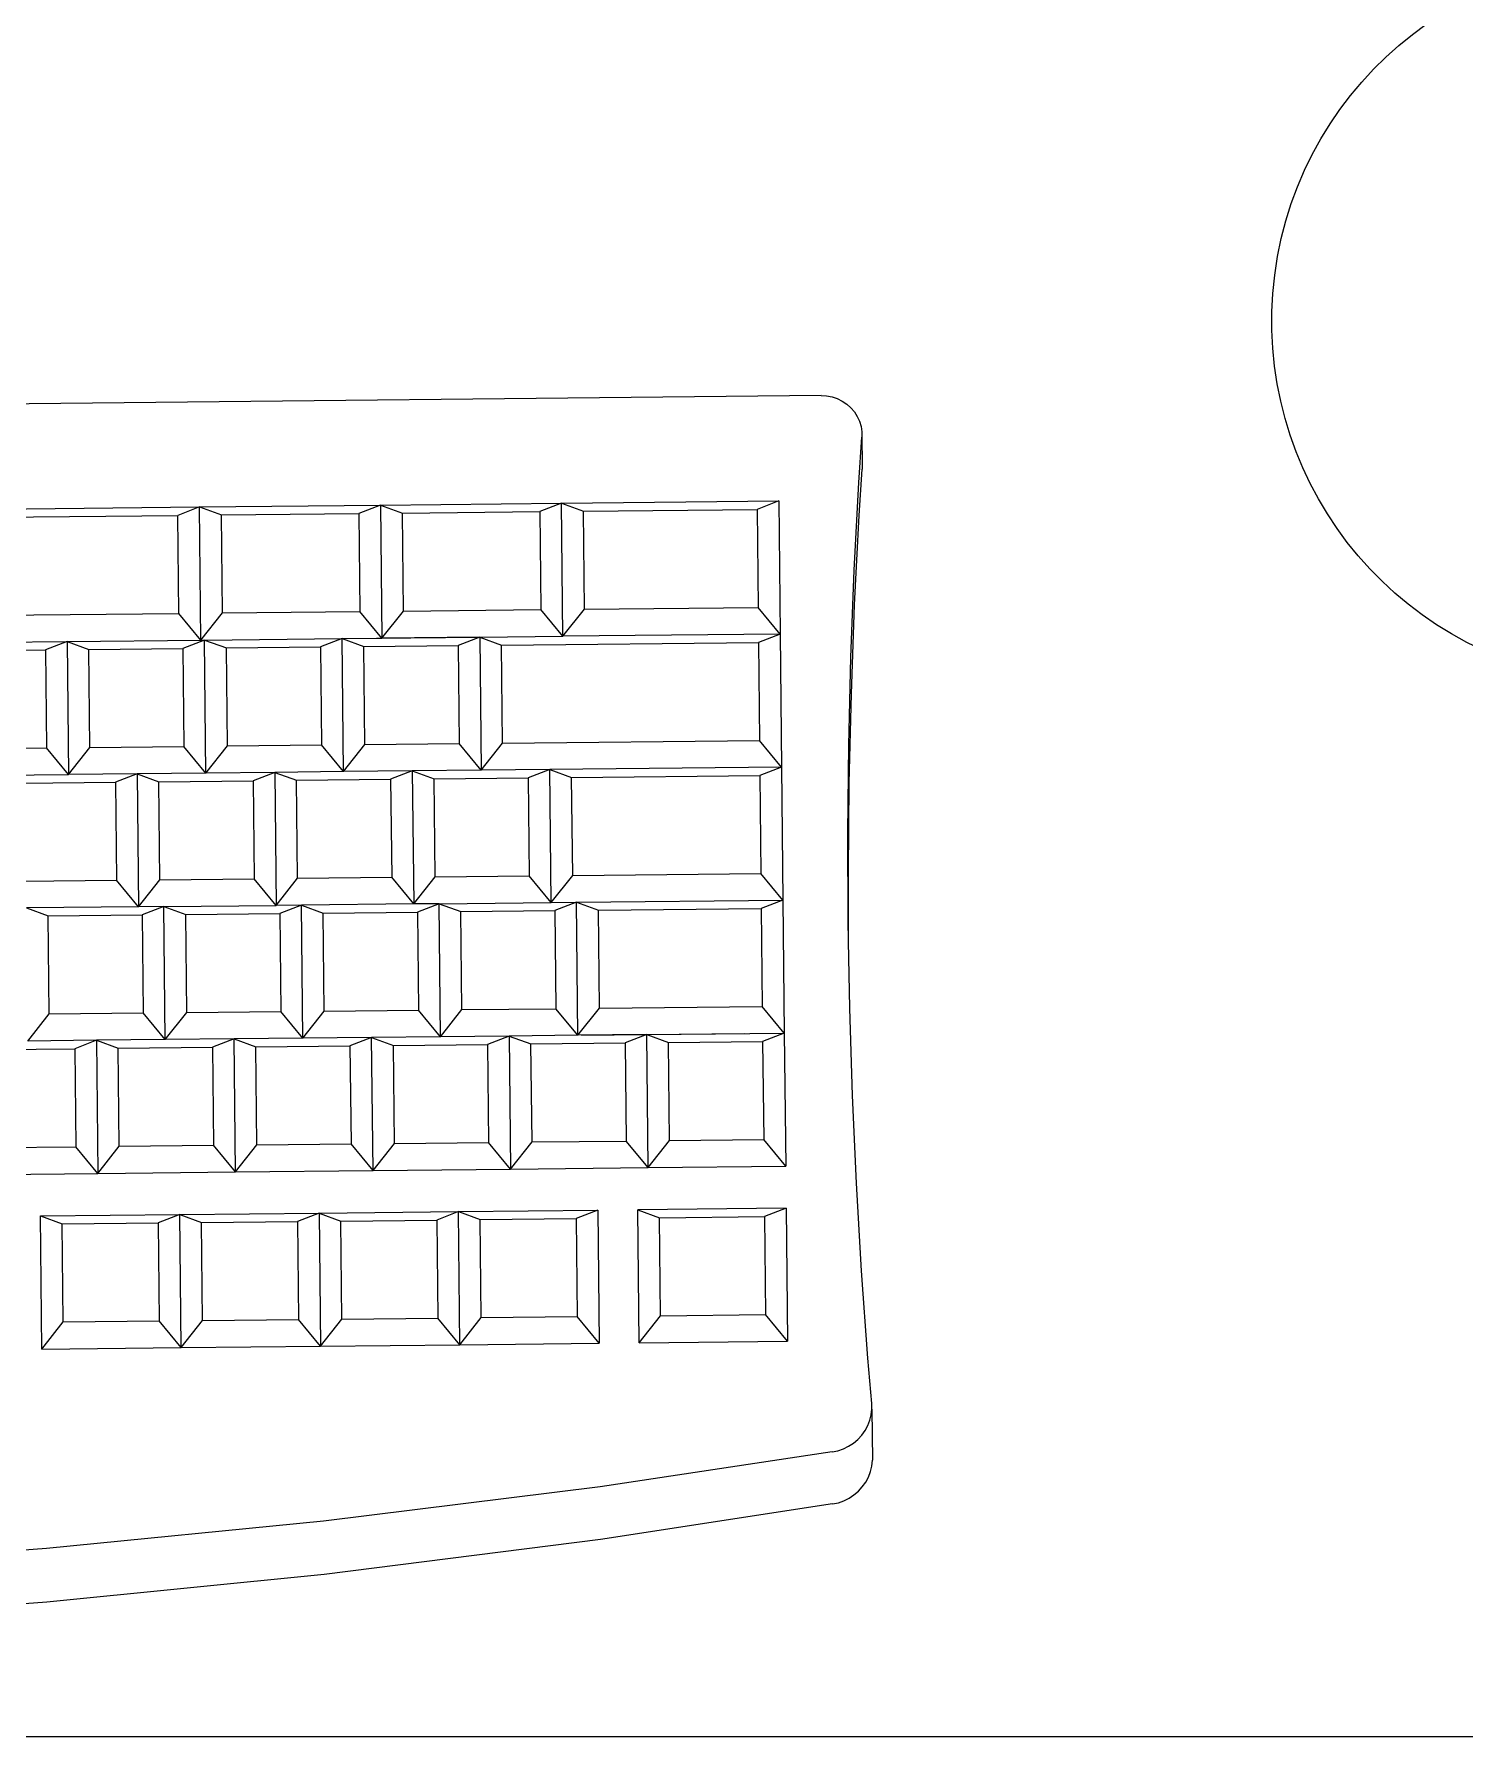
# Model space of a CAD drawing. Header units: metres. Extents: x -17 to 101, y 0 to 79.
# Drawn here: x 8.3209 to 8.5185, y 23.6129 to 23.8481 of the extents above; entities that cross this region are included whole.
import ezdxf

# ---------------------------------------------------------------- set-up
doc = ezdxf.new("R2010")
doc.units = ezdxf.units.M
doc.layers.add('Cotas varias El', color=253, linetype='Continuous', lineweight=13)

msp = doc.modelspace()

# ---------------------------------------------------------------- linework, layer by layer
at = {"layer": 'Cotas varias El'}
for p, q in [((8.429587092774085, 23.79814638579373, 0.04243202872964336), (7.981611295274973, 23.79348968575695, 0.04243202872964336)), ((8.429587092774085, 23.79814638579373, 0.04243202872964336), (8.430350424626425, 23.79810360198243, 0.04243202872964336)), ((8.430350424626425, 23.79810360198243, 0.04243202872964336), (8.431100454334768, 23.7979601965304, 0.04243202872964336)), ((8.431100454334768, 23.7979601965304, 0.04243202872964336), (8.431823075612641, 23.79771886655485, 0.04243202872964336)), ((8.431823075612641, 23.79771886655485, 0.04243202872964336), (8.432504697661074, 23.79738415090273, 0.04243202872964336)), ((8.432504697661074, 23.79738415090273, 0.04243202872964336), (8.433132500779806, 23.79696234478465, 0.04243202872964336)), ((8.433132500779806, 23.79696234478465, 0.04243202872964336), (8.4336946774757, 23.79646138137682, 0.04243202872964336)), ((8.4336946774757, 23.79646138137682, 0.04243202872964336), (8.434180654533606, 23.79589068261711, 0.04243202872964336)), ((8.434180654533606, 23.79589068261711, 0.04243202872964336), (8.43458129187374, 23.79526098200117, 0.04243202872964336)), ((8.43458129187374, 23.79526098200117, 0.04243202872964336), (8.43488905445301, 23.79458412270932, 0.04243202872964336)), ((8.43488905445301, 23.79458412270932, 0.04243202872964336), (8.435098153985649, 23.79387283486548, 0.04243202872964336)), ((8.435098153985649, 23.79387283486548, 0.04243202872964336), (8.435204657803382, 23.79314049611375, 0.04243202872964336)), ((8.434795963313348, 23.78612872576409, 0.04243202872964336), (8.43520656282098, 23.79240088001538, 0.04243202872964336)), ((8.435204657803382, 23.79314049611375, 0.04243202872964336), (8.43520656282098, 23.79240088001538, 0.04243202872964336)), ((8.43520656282098, 23.79240088001538, 0.04243202872964336), (8.435250533061748, 23.78872728389283, 0.04243202872964336)), ((8.435250533061748, 23.78872728389283, 0.04243202872964336), (8.435252589229634, 23.78797312708011, 0.04243202872964336)), ((8.434843270614778, 23.78157775065992, 0.04243202872964336), (8.435252589229634, 23.78797312708011, 0.04243202872964336)), ((8.434171643624808, 23.7740396899429, 0.04243202872964336), (8.434795963313348, 23.78612872576409, 0.04243202872964336)), ((8.242248034974267, 23.78168919963068, 0.04243202872964336), (8.343742551595, 23.78274423323259, 0.04243202872964336)), ((8.343742551595, 23.78274423323259, 0.04243202872964336), (8.340754412560358, 23.78158761313043, 0.04243202872964336)), ((8.343742551595, 23.78274423323259, 0.04243202872964336), (8.368741201008646, 23.78300409372568, 0.04243202872964336)), ((8.343933581148207, 23.76436713877737, 0.04243202872964336), (8.343742551595, 23.78274423323259, 0.04243202872964336)), ((8.343742551595, 23.78274423323259, 0.04243202872964336), (8.346754088419488, 23.7816499796489, 0.04243202872964336)), ((8.346754088419488, 23.7816499796489, 0.04243202872964336), (8.365753061974004, 23.78184747362351, 0.04243202872964336)), ((8.368741201008646, 23.78300409372568, 0.04243202872964336), (8.365753061974004, 23.78184747362351, 0.04243202872964336)), ((8.365753061974004, 23.78184747362351, 0.04243202872964336), (8.365893820592277, 23.76830645665663, 0.04243202872964336)), ((8.368741201008646, 23.78300409372568, 0.04243202872964336), (8.393739850422747, 23.783263954219, 0.04243202872964336)), ((8.368741201008646, 23.78300409372568, 0.04243202872964336), (8.368932230561853, 23.76462699927046, 0.04243202872964336)), ((8.368741201008646, 23.78300409372568, 0.04243202872964336), (8.371752737833589, 23.78190984014199, 0.04243202872964336)), ((8.371752737833589, 23.78190984014199, 0.04243202872964336), (8.390751711388106, 23.78210733411683, 0.04243202872964336)), ((8.371893496451861, 23.76836882317488, 0.04243202872964336), (8.371752737833589, 23.78190984014199, 0.04243202872964336)), ((8.393739850422747, 23.783263954219, 0.04243202872964336), (8.390751711388106, 23.78210733411683, 0.04243202872964336)), ((8.390751711388106, 23.78210733411683, 0.04243202872964336), (8.390892470006378, 23.76856631714972, 0.04243202872964336)), ((8.393739850422747, 23.783263954219, 0.04243202872964336), (8.42373822971976, 23.7835757868107, 0.04243202872964336)), ((8.393930879975954, 23.76488685976355, 0.04243202872964336), (8.393739850422747, 23.783263954219, 0.04243202872964336)), ((8.393739850422747, 23.783263954219, 0.04243202872964336), (8.39675138724769, 23.78216970063508, 0.04243202872964336)), ((8.39675138724769, 23.78216970063508, 0.04243202872964336), (8.420750090685118, 23.78241916670854, 0.04243202872964336)), ((8.396892145865507, 23.76862868366797, 0.04243202872964336), (8.39675138724769, 23.78216970063508, 0.04243202872964336)), ((8.42373822971976, 23.7835757868107, 0.04243202872964336), (8.420750090685118, 23.78241916670854, 0.04243202872964336)), ((8.420750090685118, 23.78241916670854, 0.04243202872964336), (8.420890849302936, 23.76887814974143, 0.04243202872964336)), ((8.42373822971976, 23.7835757868107, 0.04243202872964336), (8.423929259272967, 23.76519869235548, 0.04243202872964336)), ((8.245259571798755, 23.78059494604676, 0.04243202872964336), (8.340754412560358, 23.78158761313043, 0.04243202872964336)), ((8.340895171178175, 23.76804659616354, 0.04243202872964336), (8.340754412560358, 23.78158761313043, 0.04243202872964336)), ((8.34689484703776, 23.76810896268179, 0.04243202872964336), (8.346754088419488, 23.7816499796489, 0.04243202872964336)), ((8.434221420089756, 23.76925118060339, 0.04243202872964336), (8.434843270614778, 23.78157775065992, 0.04243202872964336)), ((8.433713920437725, 23.76194379168928, 0.04243202872964336), (8.434171643624808, 23.7740396899429, 0.04243202872964336)), ((8.245400330416572, 23.76705392907965, 0.04243202872964336), (8.340895171178175, 23.76804659616354, 0.04243202872964336)), ((8.343933581148207, 23.76436713877737, 0.04243202872964336), (8.340895171178175, 23.76804659616354, 0.04243202872964336)), ((8.343933581148207, 23.76436713877737, 0.04243202872964336), (8.34689484703776, 23.76810896268179, 0.04243202872964336)), ((8.34689484703776, 23.76810896268179, 0.04243202872964336), (8.365893820592277, 23.76830645665663, 0.04243202872964336)), ((8.368932230561853, 23.76462699927046, 0.04243202872964336), (8.365893820592277, 23.76830645665663, 0.04243202872964336)), ((8.368932230561853, 23.76462699927046, 0.04243202872964336), (8.371893496451861, 23.76836882317488, 0.04243202872964336)), ((8.371893496451861, 23.76836882317488, 0.04243202872964336), (8.390892470006378, 23.76856631714972, 0.04243202872964336)), ((8.393930879975954, 23.76488685976355, 0.04243202872964336), (8.390892470006378, 23.76856631714972, 0.04243202872964336)), ((8.393930879975954, 23.76488685976355, 0.04243202872964336), (8.396892145865507, 23.76862868366797, 0.04243202872964336)), ((8.396892145865507, 23.76862868366797, 0.04243202872964336), (8.420890849302936, 23.76887814974143, 0.04243202872964336)), ((8.423929259272967, 23.76519869235548, 0.04243202872964336), (8.420890849302936, 23.76887814974143, 0.04243202872964336)), ((8.433766167822881, 23.75691757915828, 0.04243202872964336), (8.434221420089756, 23.76925118060339, 0.04243202872964336)), ((8.306435607027282, 23.76397734803763, 0.04243202872964336), (8.325434580581799, 23.76417484201247, 0.04243202872964336)), ((8.30944714385177, 23.76288309445394, 0.04243202872964336), (8.322446441547157, 23.7630182219103, 0.04243202872964336)), ((8.325434580581799, 23.76417484201247, 0.04243202872964336), (8.322446441547157, 23.7630182219103, 0.04243202872964336)), ((8.322446441547157, 23.7630182219103, 0.04243202872964336), (8.322587200164975, 23.74947720494342, 0.04243202872964336)), ((8.325434580581799, 23.76417484201247, 0.04243202872964336), (8.343933581148207, 23.76436713877737, 0.04243202872964336)), ((8.325434580581799, 23.76417484201247, 0.04243202872964336), (8.325625610135006, 23.74579774755725, 0.04243202872964336)), ((8.325434580581799, 23.76417484201247, 0.04243202872964336), (8.328446117406287, 23.76308058842878, 0.04243202872964336)), ((8.328446117406287, 23.76308058842878, 0.04243202872964336), (8.341445415101674, 23.76321571588514, 0.04243202872964336)), ((8.32858687602456, 23.74953957146167, 0.04243202872964336), (8.328446117406287, 23.76308058842878, 0.04243202872964336)), ((8.344433554136316, 23.7643723359873, 0.04243202872964336), (8.341445415101674, 23.76321571588514, 0.04243202872964336)), ((8.341445415101674, 23.76321571588514, 0.04243202872964336), (8.341586173719492, 23.74967469891803, 0.04243202872964336)), ((8.343933581148207, 23.76436713877737, 0.04243202872964336), (8.344433554136316, 23.7643723359873, 0.04243202872964336)), ((8.344433554136316, 23.7643723359873, 0.04243202872964336), (8.363432527690833, 23.76456982996214, 0.04243202872964336)), ((8.344624583689523, 23.74599524153209, 0.04243202872964336), (8.344433554136316, 23.7643723359873, 0.04243202872964336)), ((8.344433554136316, 23.7643723359873, 0.04243202872964336), (8.347445090960804, 23.76327808240339, 0.04243202872964336)), ((8.347445090960804, 23.76327808240339, 0.04243202872964336), (8.360444388656191, 23.76341320985998, 0.04243202872964336)), ((8.347585849579076, 23.74973706543651, 0.04243202872964336), (8.347445090960804, 23.76327808240339, 0.04243202872964336)), ((8.363432527690833, 23.76456982996214, 0.04243202872964336), (8.360444388656191, 23.76341320985998, 0.04243202872964336)), ((8.360444388656191, 23.76341320985998, 0.04243202872964336), (8.360585147274463, 23.74987219289287, 0.04243202872964336)), ((8.363432527690833, 23.76456982996214, 0.04243202872964336), (8.38243150124535, 23.76476732393675, 0.04243202872964336)), ((8.363432527690833, 23.76456982996214, 0.04243202872964336), (8.368932230561853, 23.76462699927046, 0.04243202872964336)), ((8.36362355724404, 23.7461927355067, 0.04243202872964336), (8.363432527690833, 23.76456982996214, 0.04243202872964336)), ((8.363432527690833, 23.76456982996214, 0.04243202872964336), (8.36644406451532, 23.76347557637823, 0.04243202872964336)), ((8.36644406451532, 23.76347557637823, 0.04243202872964336), (8.379443362210708, 23.76361070383459, 0.04243202872964336)), ((8.366584823133593, 23.74993455941112, 0.04243202872964336), (8.36644406451532, 23.76347557637823, 0.04243202872964336)), ((8.38243150124535, 23.76476732393675, 0.04243202872964336), (8.368932230561853, 23.76462699927046, 0.04243202872964336)), ((8.38243150124535, 23.76476732393675, 0.04243202872964336), (8.379443362210708, 23.76361070383459, 0.04243202872964336)), ((8.379443362210708, 23.76361070383459, 0.04243202872964336), (8.37958412082898, 23.7500696868677, 0.04243202872964336)), ((8.38243150124535, 23.76476732393675, 0.04243202872964336), (8.393930879975954, 23.76488685976355, 0.04243202872964336)), ((8.38243150124535, 23.76476732393675, 0.04243202872964336), (8.382622530798557, 23.74639022948153, 0.04243202872964336)), ((8.38243150124535, 23.76476732393675, 0.04243202872964336), (8.385443038070292, 23.76367307035306, 0.04243202872964336)), ((8.385443038070292, 23.76367307035306, 0.04243202872964336), (8.420941120238325, 23.76404207225332, 0.04243202872964336)), ((8.385583796688564, 23.75013205338595, 0.04243202872964336), (8.385443038070292, 23.76367307035306, 0.04243202872964336)), ((8.423929259272967, 23.76519869235548, 0.04243202872964336), (8.393930879975954, 23.76488685976355, 0.04243202872964336)), ((8.423929259272967, 23.76519869235548, 0.04243202872964336), (8.420941120238325, 23.76404207225332, 0.04243202872964336)), ((8.420941120238325, 23.76404207225332, 0.04243202872964336), (8.421081878856143, 23.75050105528621, 0.04243202872964336)), ((8.423929259272967, 23.76519869235548, 0.04243202872964336), (8.424120288826174, 23.74682159790004, 0.04243202872964336)), ((8.43342287503728, 23.74984317906237, 0.04243202872964336), (8.433713920437725, 23.76194379168928, 0.04243202872964336)), ((8.433477594660047, 23.7445791365968, 0.04243202872964336), (8.433766167822881, 23.75691757915828, 0.04243202872964336)), ((8.309587902469588, 23.74934207748683, 0.04243202872964336), (8.322587200164975, 23.74947720494342, 0.04243202872964336)), ((8.325625610135006, 23.74579774755725, 0.04243202872964336), (8.322587200164975, 23.74947720494342, 0.04243202872964336)), ((8.325625610135006, 23.74579774755725, 0.04243202872964336), (8.32858687602456, 23.74953957146167, 0.04243202872964336)), ((8.32858687602456, 23.74953957146167, 0.04243202872964336), (8.341586173719492, 23.74967469891803, 0.04243202872964336)), ((8.344624583689523, 23.74599524153209, 0.04243202872964336), (8.341586173719492, 23.74967469891803, 0.04243202872964336)), ((8.344624583689523, 23.74599524153209, 0.04243202872964336), (8.347585849579076, 23.74973706543651, 0.04243202872964336)), ((8.347585849579076, 23.74973706543651, 0.04243202872964336), (8.360585147274463, 23.74987219289287, 0.04243202872964336)), ((8.36362355724404, 23.7461927355067, 0.04243202872964336), (8.360585147274463, 23.74987219289287, 0.04243202872964336)), ((8.36362355724404, 23.7461927355067, 0.04243202872964336), (8.366584823133593, 23.74993455941112, 0.04243202872964336)), ((8.366584823133593, 23.74993455941112, 0.04243202872964336), (8.37958412082898, 23.7500696868677, 0.04243202872964336)), ((8.382622530798557, 23.74639022948153, 0.04243202872964336), (8.37958412082898, 23.7500696868677, 0.04243202872964336)), ((8.382622530798557, 23.74639022948153, 0.04243202872964336), (8.385583796688564, 23.75013205338595, 0.04243202872964336)), ((8.385583796688564, 23.75013205338595, 0.04243202872964336), (8.421081878856143, 23.75050105528621, 0.04243202872964336)), ((8.424120288826174, 23.74682159790004, 0.04243202872964336), (8.421081878856143, 23.75050105528621, 0.04243202872964336)), ((8.433298559109147, 23.7377400009585, 0.04243202872964336), (8.43342287503728, 23.74984317906237, 0.04243202872964336)), ((8.382622530798557, 23.74639022948153, 0.04243202872964336), (8.373123044021753, 23.74629148249423, 0.04243202872964336)), ((8.39212201757627, 23.74648897646884, 0.04243202872964336), (8.382622530798557, 23.74639022948153, 0.04243202872964336)), ((8.39212201757627, 23.74648897646884, 0.04243202872964336), (8.389133878541628, 23.7453323563669, 0.04243202872964336)), ((8.424120288826174, 23.74682159790004, 0.04243202872964336), (8.39212201757627, 23.74648897646884, 0.04243202872964336)), ((8.392313047129477, 23.72811188201362, 0.04243202872964336), (8.39212201757627, 23.74648897646884, 0.04243202872964336)), ((8.39212201757627, 23.74648897646884, 0.04243202872964336), (8.395133554400758, 23.74539472288515, 0.04243202872964336)), ((8.424120288826174, 23.74682159790004, 0.04243202872964336), (8.421132149791532, 23.74566497779787, 0.04243202872964336)), ((8.424120288826174, 23.74682159790004, 0.04243202872964336), (8.424311318379381, 23.72844450344482, 0.04243202872964336)), ((8.316126123357293, 23.74569900056994, 0.04243202872964336), (8.325625610135006, 23.74579774755725, 0.04243202872964336)), ((8.319137660182236, 23.74460474698603, 0.04243202872964336), (8.332136957877168, 23.74473987444239, 0.04243202872964336)), ((8.335125096912265, 23.74589649454455, 0.04243202872964336), (8.325625610135006, 23.74579774755725, 0.04243202872964336)), ((8.335125096912265, 23.74589649454455, 0.04243202872964336), (8.332136957877168, 23.74473987444239, 0.04243202872964336)), ((8.332136957877168, 23.74473987444239, 0.04243202872964336), (8.33227771649544, 23.7311988574755, 0.04243202872964336)), ((8.344624583689523, 23.74599524153209, 0.04243202872964336), (8.335125096912265, 23.74589649454455, 0.04243202872964336)), ((8.335125096912265, 23.74589649454455, 0.04243202872964336), (8.335316126465472, 23.72751940008934, 0.04243202872964336)), ((8.335125096912265, 23.74589649454455, 0.04243202872964336), (8.338136633736752, 23.74480224096087, 0.04243202872964336)), ((8.338136633736752, 23.74480224096087, 0.04243202872964336), (8.35113593143214, 23.74493736841723, 0.04243202872964336)), ((8.338277392355025, 23.73126122399376, 0.04243202872964336), (8.338136633736752, 23.74480224096087, 0.04243202872964336)), ((8.354124070466781, 23.74609398851939, 0.04243202872964336), (8.344624583689523, 23.74599524153209, 0.04243202872964336)), ((8.354124070466781, 23.74609398851939, 0.04243202872964336), (8.35113593143214, 23.74493736841723, 0.04243202872964336)), ((8.35113593143214, 23.74493736841723, 0.04243202872964336), (8.351276690050412, 23.73139635145034, 0.04243202872964336)), ((8.36362355724404, 23.7461927355067, 0.04243202872964336), (8.354124070466781, 23.74609398851939, 0.04243202872964336)), ((8.354124070466781, 23.74609398851939, 0.04243202872964336), (8.354315100019988, 23.72771689406417, 0.04243202872964336)), ((8.354124070466781, 23.74609398851939, 0.04243202872964336), (8.357135607291724, 23.7449997349357, 0.04243202872964336)), ((8.357135607291724, 23.7449997349357, 0.04243202872964336), (8.370134904986656, 23.74513486239206, 0.04243202872964336)), ((8.357276365909541, 23.73145871796859, 0.04243202872964336), (8.357135607291724, 23.7449997349357, 0.04243202872964336)), ((8.373123044021753, 23.74629148249423, 0.04243202872964336), (8.36362355724404, 23.7461927355067, 0.04243202872964336)), ((8.373123044021753, 23.74629148249423, 0.04243202872964336), (8.370134904986656, 23.74513486239206, 0.04243202872964336)), ((8.370134904986656, 23.74513486239206, 0.04243202872964336), (8.370275663604929, 23.73159384542495, 0.04243202872964336)), ((8.373123044021753, 23.74629148249423, 0.04243202872964336), (8.373314073574505, 23.72791438803901, 0.04243202872964336)), ((8.373123044021753, 23.74629148249423, 0.04243202872964336), (8.37613458084624, 23.74519722891031, 0.04243202872964336)), ((8.37613458084624, 23.74519722891031, 0.04243202872964336), (8.389133878541628, 23.7453323563669, 0.04243202872964336)), ((8.376275339464058, 23.73165621194343, 0.04243202872964336), (8.37613458084624, 23.74519722891031, 0.04243202872964336)), ((8.389133878541628, 23.7453323563669, 0.04243202872964336), (8.389274637159446, 23.73179133939979, 0.04243202872964336)), ((8.395133554400758, 23.74539472288515, 0.04243202872964336), (8.421132149791532, 23.74566497779787, 0.04243202872964336)), ((8.395274313018575, 23.73185370591804, 0.04243202872964336), (8.395133554400758, 23.74539472288515, 0.04243202872964336)), ((8.421132149791532, 23.74566497779787, 0.04243202872964336), (8.42127290840935, 23.73212396083099, 0.04243202872964336)), ((8.433355751848097, 23.73223804405015, 0.04243202872964336), (8.433477594660047, 23.7445791365968, 0.04243202872964336)), ((8.433340994729491, 23.72563640672942, 0.04243202872964336), (8.433298559109147, 23.7377400009585, 0.04243202872964336)), ((8.319278418800508, 23.73106373001914, 0.04243202872964336), (8.33227771649544, 23.7311988574755, 0.04243202872964336)), ((8.335316126465472, 23.72751940008934, 0.04243202872964336), (8.33227771649544, 23.7311988574755, 0.04243202872964336)), ((8.335316126465472, 23.72751940008934, 0.04243202872964336), (8.338277392355025, 23.73126122399376, 0.04243202872964336)), ((8.338277392355025, 23.73126122399376, 0.04243202872964336), (8.351276690050412, 23.73139635145034, 0.04243202872964336)), ((8.354315100019988, 23.72771689406417, 0.04243202872964336), (8.351276690050412, 23.73139635145034, 0.04243202872964336)), ((8.354315100019988, 23.72771689406417, 0.04243202872964336), (8.357276365909541, 23.73145871796859, 0.04243202872964336)), ((8.357276365909541, 23.73145871796859, 0.04243202872964336), (8.370275663604929, 23.73159384542495, 0.04243202872964336)), ((8.373314073574505, 23.72791438803901, 0.04243202872964336), (8.370275663604929, 23.73159384542495, 0.04243202872964336)), ((8.373314073574505, 23.72791438803901, 0.04243202872964336), (8.376275339464058, 23.73165621194343, 0.04243202872964336)), ((8.376275339464058, 23.73165621194343, 0.04243202872964336), (8.389274637159446, 23.73179133939979, 0.04243202872964336)), ((8.392313047129477, 23.72811188201362, 0.04243202872964336), (8.389274637159446, 23.73179133939979, 0.04243202872964336)), ((8.392313047129477, 23.72811188201362, 0.04243202872964336), (8.395274313018575, 23.73185370591804, 0.04243202872964336)), ((8.395274313018575, 23.73185370591804, 0.04243202872964336), (8.42127290840935, 23.73212396083099, 0.04243202872964336)), ((8.424311318379381, 23.72844450344482, 0.04243202872964336), (8.42127290840935, 23.73212396083099, 0.04243202872964336)), ((8.433390115245942, 23.72279459247565, 0.04243202872964336), (8.433355751848097, 23.73223804405015, 0.04243202872964336)), ((8.3388159373836, 23.72755578055839, 0.04243202872964336), (8.354315100019988, 23.72771689406417, 0.04243202872964336)), ((8.357814910938117, 23.72775327453323, 0.04243202872964336), (8.354315100019988, 23.72771689406417, 0.04243202872964336)), ((8.357814910938117, 23.72775327453323, 0.04243202872964336), (8.354826771903475, 23.72659665443106, 0.04243202872964336)), ((8.373314073574505, 23.72791438803901, 0.04243202872964336), (8.357814910938117, 23.72775327453323, 0.04243202872964336)), ((8.358005940491324, 23.70937618007801, 0.04243202872964336), (8.357814910938117, 23.72775327453323, 0.04243202872964336)), ((8.357814910938117, 23.72775327453323, 0.04243202872964336), (8.360826447762605, 23.72665902094931, 0.04243202872964336)), ((8.376813884492634, 23.72795076850807, 0.04243202872964336), (8.373314073574505, 23.72791438803901, 0.04243202872964336)), ((8.376813884492634, 23.72795076850807, 0.04243202872964336), (8.373825745457992, 23.7267941484059, 0.04243202872964336)), ((8.376813884492634, 23.72795076850807, 0.04243202872964336), (8.392313047129477, 23.72811188201362, 0.04243202872964336)), ((8.377004914045841, 23.70957367405262, 0.04243202872964336), (8.376813884492634, 23.72795076850807, 0.04243202872964336)), ((8.376813884492634, 23.72795076850807, 0.04243202872964336), (8.379825421317122, 23.72685651492415, 0.04243202872964336)), ((8.392313047129477, 23.72811188201362, 0.04243202872964336), (8.395812858047151, 23.72814826248268, 0.04243202872964336)), ((8.395812858047151, 23.72814826248268, 0.04243202872964336), (8.39282471901251, 23.72699164238051, 0.04243202872964336)), ((8.395812858047151, 23.72814826248268, 0.04243202872964336), (8.424311318379381, 23.72844450344482, 0.04243202872964336)), ((8.396003887600358, 23.70977116802746, 0.04243202872964336), (8.395812858047151, 23.72814826248268, 0.04243202872964336)), ((8.395812858047151, 23.72814826248268, 0.04243202872964336), (8.398824394871639, 23.72705400889899, 0.04243202872964336)), ((8.424311318379381, 23.72844450344482, 0.04243202872964336), (8.421323179344284, 23.72728788334265, 0.04243202872964336)), ((8.424311318379381, 23.72844450344482, 0.04243202872964336), (8.424502347932588, 23.7100674089896, 0.04243202872964336)), ((8.335316126465472, 23.72751940008934, 0.04243202872964336), (8.319816963828629, 23.72735828658355, 0.04243202872964336)), ((8.319816963828629, 23.72735828658355, 0.04243202872964336), (8.322828500653571, 23.72626403299986, 0.04243202872964336)), ((8.322828500653571, 23.72626403299986, 0.04243202872964336), (8.335827798348504, 23.72639916045622, 0.04243202872964336)), ((8.322969259271389, 23.71272301603275, 0.04243202872964336), (8.322828500653571, 23.72626403299986, 0.04243202872964336)), ((8.3388159373836, 23.72755578055839, 0.04243202872964336), (8.335316126465472, 23.72751940008934, 0.04243202872964336)), ((8.3388159373836, 23.72755578055839, 0.04243202872964336), (8.335827798348504, 23.72639916045622, 0.04243202872964336)), ((8.335827798348504, 23.72639916045622, 0.04243202872964336), (8.335968556966776, 23.71285814348934, 0.04243202872964336)), ((8.339006966936353, 23.70917868610317, 0.04243202872964336), (8.3388159373836, 23.72755578055839, 0.04243202872964336)), ((8.3388159373836, 23.72755578055839, 0.04243202872964336), (8.341827474208088, 23.7264615269747, 0.04243202872964336)), ((8.341827474208088, 23.7264615269747, 0.04243202872964336), (8.354826771903475, 23.72659665443106, 0.04243202872964336)), ((8.341968232825906, 23.71292051000759, 0.04243202872964336), (8.341827474208088, 23.7264615269747, 0.04243202872964336)), ((8.354826771903475, 23.72659665443106, 0.04243202872964336), (8.354967530521293, 23.71305563746395, 0.04243202872964336)), ((8.360826447762605, 23.72665902094931, 0.04243202872964336), (8.373825745457992, 23.7267941484059, 0.04243202872964336)), ((8.360967206380423, 23.71311800398243, 0.04243202872964336), (8.360826447762605, 23.72665902094931, 0.04243202872964336)), ((8.373825745457992, 23.7267941484059, 0.04243202872964336), (8.37396650407581, 23.71325313143879, 0.04243202872964336)), ((8.379825421317122, 23.72685651492415, 0.04243202872964336), (8.39282471901251, 23.72699164238051, 0.04243202872964336)), ((8.379966179935394, 23.71331549795704, 0.04243202872964336), (8.379825421317122, 23.72685651492415, 0.04243202872964336)), ((8.39282471901251, 23.72699164238051, 0.04243202872964336), (8.392965477630327, 23.71345062541363, 0.04243202872964336)), ((8.398824394871639, 23.72705400889899, 0.04243202872964336), (8.421323179344284, 23.72728788334265, 0.04243202872964336)), ((8.398965153489911, 23.71351299193188, 0.04243202872964336), (8.398824394871639, 23.72705400889899, 0.04243202872964336)), ((8.421323179344284, 23.72728788334265, 0.04243202872964336), (8.421463937962557, 23.71374686637577, 0.04243202872964336)), ((8.433390115245942, 23.72279459247565, 0.04243202872964336), (8.433340994729491, 23.72563640672942, 0.04243202872964336)), ((8.433550174362693, 23.71353454580148, 0.04243202872964336), (8.433390115245942, 23.72279459247565, 0.04243202872964336)), ((8.396003887600358, 23.70977116802746, 0.04243202872964336), (8.398965153489911, 23.71351299193188, 0.04243202872964336)), ((8.398965153489911, 23.71351299193188, 0.04243202872964336), (8.421463937962557, 23.71374686637577, 0.04243202872964336)), ((8.424502347932588, 23.7100674089896, 0.04243202872964336), (8.421463937962557, 23.71374686637577, 0.04243202872964336)), ((8.433926060861353, 23.70143656729223, 0.04243202872964336), (8.433550174362693, 23.71353454580148, 0.04243202872964336)), ((8.320007993381836, 23.70898119212833, 0.04243202872964336), (8.322969259271389, 23.71272301603275, 0.04243202872964336)), ((8.322969259271389, 23.71272301603275, 0.04243202872964336), (8.335968556966776, 23.71285814348934, 0.04243202872964336)), ((8.339006966936353, 23.70917868610317, 0.04243202872964336), (8.335968556966776, 23.71285814348934, 0.04243202872964336)), ((8.339006966936353, 23.70917868610317, 0.04243202872964336), (8.341968232825906, 23.71292051000759, 0.04243202872964336)), ((8.341968232825906, 23.71292051000759, 0.04243202872964336), (8.354967530521293, 23.71305563746395, 0.04243202872964336)), ((8.358005940491324, 23.70937618007801, 0.04243202872964336), (8.354967530521293, 23.71305563746395, 0.04243202872964336)), ((8.358005940491324, 23.70937618007801, 0.04243202872964336), (8.360967206380423, 23.71311800398243, 0.04243202872964336)), ((8.360967206380423, 23.71311800398243, 0.04243202872964336), (8.37396650407581, 23.71325313143879, 0.04243202872964336)), ((8.377004914045841, 23.70957367405262, 0.04243202872964336), (8.37396650407581, 23.71325313143879, 0.04243202872964336)), ((8.377004914045841, 23.70957367405262, 0.04243202872964336), (8.379966179935394, 23.71331549795704, 0.04243202872964336)), ((8.379966179935394, 23.71331549795704, 0.04243202872964336), (8.392965477630327, 23.71345062541363, 0.04243202872964336)), ((8.396003887600358, 23.70977116802746, 0.04243202872964336), (8.392965477630327, 23.71345062541363, 0.04243202872964336)), ((8.329507480159094, 23.70907993911587, 0.04243202872964336), (8.320007993381836, 23.70898119212833, 0.04243202872964336)), ((8.329507480159094, 23.70907993911587, 0.04243202872964336), (8.326519341124452, 23.7079233190137, 0.04243202872964336)), ((8.339006966936353, 23.70917868610317, 0.04243202872964336), (8.329507480159094, 23.70907993911587, 0.04243202872964336)), ((8.329507480159094, 23.70907993911587, 0.04243202872964336), (8.329698509712301, 23.69070284466065, 0.04243202872964336)), ((8.329507480159094, 23.70907993911587, 0.04243202872964336), (8.332519016983582, 23.70798568553195, 0.04243202872964336)), ((8.348506453713611, 23.70927743309048, 0.04243202872964336), (8.339006966936353, 23.70917868610317, 0.04243202872964336)), ((8.348506453713611, 23.70927743309048, 0.04243202872964336), (8.34551831467897, 23.70812081298831, 0.04243202872964336)), ((8.358005940491324, 23.70937618007801, 0.04243202872964336), (8.348506453713611, 23.70927743309048, 0.04243202872964336)), ((8.348697483266818, 23.69090033863526, 0.04243202872964336), (8.348506453713611, 23.70927743309048, 0.04243202872964336)), ((8.348506453713611, 23.70927743309048, 0.04243202872964336), (8.351517990538554, 23.70818317950679, 0.04243202872964336)), ((8.367505427268583, 23.70947492706532, 0.04243202872964336), (8.358005940491324, 23.70937618007801, 0.04243202872964336)), ((8.367505427268583, 23.70947492706532, 0.04243202872964336), (8.364517288233486, 23.70831830696315, 0.04243202872964336)), ((8.377004914045841, 23.70957367405262, 0.04243202872964336), (8.367505427268583, 23.70947492706532, 0.04243202872964336)), ((8.367696456821335, 23.6910978326101, 0.04243202872964336), (8.367505427268583, 23.70947492706532, 0.04243202872964336)), ((8.367505427268583, 23.70947492706532, 0.04243202872964336), (8.37051696409307, 23.70838067348163, 0.04243202872964336)), ((8.3865044008231, 23.70967242104015, 0.04243202872964336), (8.377004914045841, 23.70957367405262, 0.04243202872964336)), ((8.3865044008231, 23.70967242104015, 0.04243202872964336), (8.383516261788458, 23.70851580093799, 0.04243202872964336)), ((8.396003887600358, 23.70977116802746, 0.04243202872964336), (8.3865044008231, 23.70967242104015, 0.04243202872964336)), ((8.3865044008231, 23.70967242104015, 0.04243202872964336), (8.386695430376307, 23.69129532658494, 0.04243202872964336)), ((8.3865044008231, 23.70967242104015, 0.04243202872964336), (8.389515937647587, 23.70857816745624, 0.04243202872964336)), ((8.405503374377616, 23.70986991501476, 0.04243202872964336), (8.396003887600358, 23.70977116802746, 0.04243202872964336)), ((8.396503860588467, 23.70977636523739, 0.04243202872964336), (8.419002645061113, 23.71001023968105, 0.04243202872964336)), ((8.405503374377616, 23.70986991501476, 0.04243202872964336), (8.402515235342975, 23.70871329491283, 0.04243202872964336)), ((8.405503374377616, 23.70986991501476, 0.04243202872964336), (8.424502347932588, 23.7100674089896, 0.04243202872964336)), ((8.405694403930823, 23.69149282055955, 0.04243202872964336), (8.405503374377616, 23.70986991501476, 0.04243202872964336)), ((8.405503374377616, 23.70986991501476, 0.04243202872964336), (8.408514911202559, 23.70877566143108, 0.04243202872964336)), ((8.408514911202559, 23.70877566143108, 0.04243202872964336), (8.421514208897491, 23.70891078888744, 0.04243202872964336)), ((8.408655669820376, 23.69523464446397, 0.04243202872964336), (8.408514911202559, 23.70877566143108, 0.04243202872964336)), ((8.424502347932588, 23.7100674089896, 0.04243202872964336), (8.421514208897491, 23.70891078888744, 0.04243202872964336)), ((8.421514208897491, 23.70891078888744, 0.04243202872964336), (8.421654967515764, 23.69536977192055, 0.04243202872964336)), ((8.424502347932588, 23.7100674089896, 0.04243202872964336), (8.424693377485795, 23.69169031453438, 0.04243202872964336)), ((8.313520043429065, 23.70778819155711, 0.04243202872964336), (8.326519341124452, 23.7079233190137, 0.04243202872964336)), ((8.326519341124452, 23.7079233190137, 0.04243202872964336), (8.32666009974227, 23.69438230204659, 0.04243202872964336)), ((8.332519016983582, 23.70798568553195, 0.04243202872964336), (8.34551831467897, 23.70812081298831, 0.04243202872964336)), ((8.332659775601854, 23.69444466856507, 0.04243202872964336), (8.332519016983582, 23.70798568553195, 0.04243202872964336)), ((8.34551831467897, 23.70812081298831, 0.04243202872964336), (8.345659073297242, 23.69457979602143, 0.04243202872964336)), ((8.351517990538554, 23.70818317950679, 0.04243202872964336), (8.364517288233486, 23.70831830696315, 0.04243202872964336)), ((8.351658749156371, 23.69464216253968, 0.04243202872964336), (8.351517990538554, 23.70818317950679, 0.04243202872964336)), ((8.364517288233486, 23.70831830696315, 0.04243202872964336), (8.364658046851758, 23.69477728999627, 0.04243202872964336)), ((8.37051696409307, 23.70838067348163, 0.04243202872964336), (8.383516261788458, 23.70851580093799, 0.04243202872964336)), ((8.370657722711343, 23.69483965651452, 0.04243202872964336), (8.37051696409307, 23.70838067348163, 0.04243202872964336)), ((8.383516261788458, 23.70851580093799, 0.04243202872964336), (8.38365702040673, 23.69497478397088, 0.04243202872964336)), ((8.389515937647587, 23.70857816745624, 0.04243202872964336), (8.402515235342975, 23.70871329491283, 0.04243202872964336)), ((8.38965669626586, 23.69503715048936, 0.04243202872964336), (8.389515937647587, 23.70857816745624, 0.04243202872964336)), ((8.402515235342975, 23.70871329491283, 0.04243202872964336), (8.402655993961247, 23.69517227794572, 0.04243202872964336)), ((8.43446858747356, 23.68934461963076, 0.04243202872964336), (8.433926060861353, 23.70143656729223, 0.04243202872964336)), ((8.348697483266818, 23.69090033863526, 0.04243202872964336), (8.351658749156371, 23.69464216253968, 0.04243202872964336)), ((8.351658749156371, 23.69464216253968, 0.04243202872964336), (8.364658046851758, 23.69477728999627, 0.04243202872964336)), ((8.367696456821335, 23.6910978326101, 0.04243202872964336), (8.364658046851758, 23.69477728999627, 0.04243202872964336)), ((8.367696456821335, 23.6910978326101, 0.04243202872964336), (8.370657722711343, 23.69483965651452, 0.04243202872964336)), ((8.370657722711343, 23.69483965651452, 0.04243202872964336), (8.38365702040673, 23.69497478397088, 0.04243202872964336)), ((8.386695430376307, 23.69129532658494, 0.04243202872964336), (8.38365702040673, 23.69497478397088, 0.04243202872964336)), ((8.386695430376307, 23.69129532658494, 0.04243202872964336), (8.38965669626586, 23.69503715048936, 0.04243202872964336)), ((8.38965669626586, 23.69503715048936, 0.04243202872964336), (8.402655993961247, 23.69517227794572, 0.04243202872964336)), ((8.405694403930823, 23.69149282055955, 0.04243202872964336), (8.402655993961247, 23.69517227794572, 0.04243202872964336)), ((8.405694403930823, 23.69149282055955, 0.04243202872964336), (8.408655669820376, 23.69523464446397, 0.04243202872964336)), ((8.408655669820376, 23.69523464446397, 0.04243202872964336), (8.421654967515764, 23.69536977192055, 0.04243202872964336)), ((8.424693377485795, 23.69169031453438, 0.04243202872964336), (8.421654967515764, 23.69536977192055, 0.04243202872964336)), ((8.313660802047337, 23.69424717459023, 0.04243202872964336), (8.32666009974227, 23.69438230204659, 0.04243202872964336)), ((8.329698509712301, 23.69070284466065, 0.04243202872964336), (8.32666009974227, 23.69438230204659, 0.04243202872964336)), ((8.329698509712301, 23.69070284466065, 0.04243202872964336), (8.332659775601854, 23.69444466856507, 0.04243202872964336)), ((8.332659775601854, 23.69444466856507, 0.04243202872964336), (8.345659073297242, 23.69457979602143, 0.04243202872964336)), ((8.348697483266818, 23.69090033863526, 0.04243202872964336), (8.345659073297242, 23.69457979602143, 0.04243202872964336)), ((8.310699536157784, 23.69050535068581, 0.04243202872964336), (8.329698509712301, 23.69070284466065, 0.04243202872964336)), ((8.329698509712301, 23.69070284466065, 0.04243202872964336), (8.348697483266818, 23.69090033863526, 0.04243202872964336)), ((8.348697483266818, 23.69090033863526, 0.04243202872964336), (8.367696456821335, 23.6910978326101, 0.04243202872964336)), ((8.367696456821335, 23.6910978326101, 0.04243202872964336), (8.386695430376307, 23.69129532658494, 0.04243202872964336)), ((8.386695430376307, 23.69129532658494, 0.04243202872964336), (8.405694403930823, 23.69149282055955, 0.04243202872964336)), ((8.405694403930823, 23.69149282055955, 0.04243202872964336), (8.424693377485795, 23.69169031453438, 0.04243202872964336)), ((8.435177657854268, 23.67726085017452, 0.04243202872964336), (8.43446858747356, 23.68934461963076, 0.04243202872964336)), ((8.360257187119345, 23.68521658147628, 0.04243202872964336), (8.379506147168371, 23.68541667405597, 0.04243202872964336)), ((8.379506147168371, 23.68541667405597, 0.04243202872964336), (8.37651800813373, 23.68426005395381, 0.04243202872964336)), ((8.379506147168371, 23.68541667405597, 0.04243202872964336), (8.398755107216942, 23.68561676663566, 0.04243202872964336)), ((8.379697176721578, 23.66703957960075, 0.04243202872964336), (8.379506147168371, 23.68541667405597, 0.04243202872964336)), ((8.379506147168371, 23.68541667405597, 0.04243202872964336), (8.382517683992859, 23.68432242047228, 0.04243202872964336)), ((8.398755107216942, 23.68561676663566, 0.04243202872964336), (8.3957669681823, 23.6844601465335, 0.04243202872964336)), ((8.398755107216942, 23.68561676663566, 0.04243202872964336), (8.39894613677015, 23.66723967218044, 0.04243202872964336)), ((8.424753702607717, 23.68588702154861, 0.04243202872964336), (8.404254810087963, 23.68567393594421, 0.04243202872964336)), ((8.404254810087963, 23.68567393594421, 0.04243202872964336), (8.40726634691245, 23.68457968236029, 0.04243202872964336)), ((8.40444583964117, 23.66729684148899, 0.04243202872964336), (8.404254810087963, 23.68567393594421, 0.04243202872964336)), ((8.424753702607717, 23.68588702154861, 0.04243202872964336), (8.421765563573075, 23.68473040144644, 0.04243202872964336)), ((8.424753702607717, 23.68588702154861, 0.04243202872964336), (8.424944732160924, 23.66750992709339, 0.04243202872964336)), ((8.321759267021747, 23.6848163963169, 0.04243202872964336), (8.341008227070773, 23.68501648889659, 0.04243202872964336)), ((8.321950296574954, 23.66643930186169, 0.04243202872964336), (8.321759267021747, 23.6848163963169, 0.04243202872964336)), ((8.321759267021747, 23.6848163963169, 0.04243202872964336), (8.324770803846235, 23.68372214273299, 0.04243202872964336)), ((8.324770803846235, 23.68372214273299, 0.04243202872964336), (8.338020088035677, 23.68385986879443, 0.04243202872964336)), ((8.324911562464507, 23.67018112576611, 0.04243202872964336), (8.324770803846235, 23.68372214273299, 0.04243202872964336)), ((8.341008227070773, 23.68501648889659, 0.04243202872964336), (8.338020088035677, 23.68385986879443, 0.04243202872964336)), ((8.338020088035677, 23.68385986879443, 0.04243202872964336), (8.338160846653949, 23.67031885182732, 0.04243202872964336)), ((8.341008227070773, 23.68501648889659, 0.04243202872964336), (8.360257187119345, 23.68521658147628, 0.04243202872964336)), ((8.34119925662398, 23.66663939444138, 0.04243202872964336), (8.341008227070773, 23.68501648889659, 0.04243202872964336)), ((8.341008227070773, 23.68501648889659, 0.04243202872964336), (8.344019763895261, 23.68392223531268, 0.04243202872964336)), ((8.344019763895261, 23.68392223531268, 0.04243202872964336), (8.357269048084703, 23.68405996137412, 0.04243202872964336)), ((8.344160522513533, 23.6703812183458, 0.04243202872964336), (8.344019763895261, 23.68392223531268, 0.04243202872964336)), ((8.360257187119345, 23.68521658147628, 0.04243202872964336), (8.357269048084703, 23.68405996137412, 0.04243202872964336)), ((8.357269048084703, 23.68405996137412, 0.04243202872964336), (8.357409806702975, 23.67051894440701, 0.04243202872964336)), ((8.360257187119345, 23.68521658147628, 0.04243202872964336), (8.360448216672552, 23.66683948702106, 0.04243202872964336)), ((8.360257187119345, 23.68521658147628, 0.04243202872964336), (8.363268723944287, 23.6841223278926, 0.04243202872964336)), ((8.363268723944287, 23.6841223278926, 0.04243202872964336), (8.37651800813373, 23.68426005395381, 0.04243202872964336)), ((8.363409482562105, 23.67058131092548, 0.04243202872964336), (8.363268723944287, 23.6841223278926, 0.04243202872964336)), ((8.37651800813373, 23.68426005395381, 0.04243202872964336), (8.376658766751547, 23.6707190369867, 0.04243202872964336)), ((8.382517683992859, 23.68432242047228, 0.04243202872964336), (8.3957669681823, 23.6844601465335, 0.04243202872964336)), ((8.382658442610676, 23.67078140350517, 0.04243202872964336), (8.382517683992859, 23.68432242047228, 0.04243202872964336)), ((8.3957669681823, 23.6844601465335, 0.04243202872964336), (8.395907726800118, 23.67091912956661, 0.04243202872964336)), ((8.40726634691245, 23.68457968236029, 0.04243202872964336), (8.421765563573075, 23.68473040144644, 0.04243202872964336)), ((8.407407105530723, 23.67103866539341, 0.04243202872964336), (8.40726634691245, 23.68457968236029, 0.04243202872964336)), ((8.421765563573075, 23.68473040144644, 0.04243202872964336), (8.421906322190893, 23.67118938447933, 0.04243202872964336)), ((8.436053146082571, 23.66518740482874, 0.04243202872964336), (8.435177657854268, 23.67726085017452, 0.04243202872964336)), ((8.407407105530723, 23.67103866539341, 0.04243202872964336), (8.421906322190893, 23.67118938447933, 0.04243202872964336)), ((8.424944732160924, 23.66750992709339, 0.04243202872964336), (8.421906322190893, 23.67118938447933, 0.04243202872964336)), ((8.321950296574954, 23.66643930186169, 0.04243202872964336), (8.324911562464507, 23.67018112576611, 0.04243202872964336)), ((8.324911562464507, 23.67018112576611, 0.04243202872964336), (8.338160846653949, 23.67031885182732, 0.04243202872964336)), ((8.34119925662398, 23.66663939444138, 0.04243202872964336), (8.338160846653949, 23.67031885182732, 0.04243202872964336)), ((8.34119925662398, 23.66663939444138, 0.04243202872964336), (8.344160522513533, 23.6703812183458, 0.04243202872964336)), ((8.344160522513533, 23.6703812183458, 0.04243202872964336), (8.357409806702975, 23.67051894440701, 0.04243202872964336)), ((8.360448216672552, 23.66683948702106, 0.04243202872964336), (8.357409806702975, 23.67051894440701, 0.04243202872964336)), ((8.360448216672552, 23.66683948702106, 0.04243202872964336), (8.363409482562105, 23.67058131092548, 0.04243202872964336)), ((8.363409482562105, 23.67058131092548, 0.04243202872964336), (8.376658766751547, 23.6707190369867, 0.04243202872964336)), ((8.379697176721578, 23.66703957960075, 0.04243202872964336), (8.376658766751547, 23.6707190369867, 0.04243202872964336)), ((8.379697176721578, 23.66703957960075, 0.04243202872964336), (8.382658442610676, 23.67078140350517, 0.04243202872964336)), ((8.382658442610676, 23.67078140350517, 0.04243202872964336), (8.395907726800118, 23.67091912956661, 0.04243202872964336)), ((8.39894613677015, 23.66723967218044, 0.04243202872964336), (8.395907726800118, 23.67091912956661, 0.04243202872964336)), ((8.40444583964117, 23.66729684148899, 0.04243202872964336), (8.407407105530723, 23.67103866539341, 0.04243202872964336)), ((8.321950296574954, 23.66643930186169, 0.04243202872964336), (8.34119925662398, 23.66663939444138, 0.04243202872964336)), ((8.34119925662398, 23.66663939444138, 0.04243202872964336), (8.360448216672552, 23.66683948702106, 0.04243202872964336)), ((8.360448216672552, 23.66683948702106, 0.04243202872964336), (8.379697176721578, 23.66703957960075, 0.04243202872964336)), ((8.379697176721578, 23.66703957960075, 0.04243202872964336), (8.39894613677015, 23.66723967218044, 0.04243202872964336)), ((8.40444583964117, 23.66729684148899, 0.04243202872964336), (8.424944732160924, 23.66750992709339, 0.04243202872964336)), ((8.43659404062791, 23.65892514134029, 0.04243202872964336), (8.436053146082571, 23.66518740482874, 0.04243202872964336)), ((8.436327935326602, 23.65660429312251, 0.04243202872964336), (8.436516219238996, 23.65736526181408, 0.04243202872964336)), ((8.436516219238996, 23.65736526181408, 0.04243202872964336), (8.436605380976829, 23.65814288953979, 0.04243202872964336)), ((8.436605380976829, 23.65814288953979, 0.04243202872964336), (8.43659404062791, 23.65892514134029, 0.04243202872964336)), ((8.436605380976829, 23.65814288953979, 0.04243202872964336), (8.43667884704027, 23.65107543442818, 0.04243202872964336)), ((8.435204867004444, 23.65453673669239, 0.04243202872964336), (8.435667145853671, 23.65517900129348, 0.04243202872964336)), ((8.435667145853671, 23.65517900129348, 0.04243202872964336), (8.436043443217017, 23.65587176060134, 0.04243202872964336)), ((8.436043443217017, 23.65587176060134, 0.04243202872964336), (8.436327935326602, 23.65660429312251, 0.04243202872964336)), ((8.43110391808213, 23.65222738267457, 0.04243202872964336), (8.431894017844655, 23.6523951902885, 0.04243202872964336)), ((8.431894017844655, 23.6523951902885, 0.04243202872964336), (8.432656530956223, 23.65265657627432, 0.04243202872964336)), ((8.432656530956223, 23.65265657627432, 0.04243202872964336), (8.433379656379287, 23.65300749529078, 0.04243202872964336)), ((8.433379656379287, 23.65300749529078, 0.04243202872964336), (8.434052202659217, 23.65344251633755, 0.04243202872964336)), ((8.434052202659217, 23.65344251633755, 0.04243202872964336), (8.434663761130281, 23.65395490680939, 0.04243202872964336)), ((8.434663761130281, 23.65395490680939, 0.04243202872964336), (8.435204867004444, 23.65453673669239, 0.04243202872964336)), ((8.43110391808213, 23.65222738267457, 0.04243202872964336), (8.399057477138825, 23.64741828651344, 0.04243202872964336)), ((8.436401715225287, 23.64950664700117, 0.04243202872964336), (8.436589844027452, 23.65028253731711, 0.04243202872964336)), ((8.436589844027452, 23.65028253731711, 0.04243202872964336), (8.43667884704027, 23.65107543442818, 0.04243202872964336)), ((8.43527906703875, 23.64739867339458, 0.04243202872964336), (8.435741215618322, 23.64805346998932, 0.04243202872964336)), ((8.435741215618322, 23.64805346998932, 0.04243202872964336), (8.436117372210077, 23.64875977155143, 0.04243202872964336)), ((8.436117372210077, 23.64875977155143, 0.04243202872964336), (8.436401715225287, 23.64950664700117, 0.04243202872964336)), ((8.399057477138825, 23.64741828651344, 0.04243202872964336), (8.360880016685854, 23.6426697243397, 0.04243202872964336)), ((8.431968648487867, 23.64521570231418, 0.04243202872964336), (8.432731109803257, 23.64548207113657, 0.04243202872964336)), ((8.432731109803257, 23.64548207113657, 0.04243202872964336), (8.433454165049255, 23.64583974119395, 0.04243202872964336)), ((8.433454165049255, 23.64583974119395, 0.04243202872964336), (8.434126623857622, 23.64628317700416, 0.04243202872964336)), ((8.434126623857622, 23.64628317700416, 0.04243202872964336), (8.434738078916865, 23.64680551573028, 0.04243202872964336)), ((8.434738078916865, 23.64680551573028, 0.04243202872964336), (8.43527906703875, 23.64739867339458, 0.04243202872964336)), ((8.431178581339822, 23.64504475718567, 0.04243202872964336), (8.399133055097167, 23.64014766656837, 0.04243202872964336)), ((8.431178581339822, 23.64504475718567, 0.04243202872964336), (8.431968648487867, 23.64521570231418, 0.04243202872964336)), ((8.360880016685854, 23.6426697243397, 0.04243202872964336), (8.322588389155129, 23.63888395936496, 0.04243202872964336)), ((8.322588389155129, 23.63888395936496, 0.04243202872964336), (8.284208545751056, 23.63606355729789, 0.04243202872964336)), ((8.399133055097167, 23.64014766656837, 0.04243202872964336), (8.360956483949934, 23.63531355291624, 0.04243202872964336)), ((8.360956483949934, 23.63531355291624, 0.04243202872964336), (8.32266554872794, 23.63146118769995, 0.04243202872964336)), ((8.32266554872794, 23.63146118769995, 0.04243202872964336), (8.284286200165383, 23.62859318176501, 0.04243202872964336))]:
    msp.add_line(p, q, dxfattribs=at)
at = {"layer": 'Cotas varias El', "elevation": 0.04243202872964336}
msp.add_lwpolyline([(7.735768616139183, 24.21286121843139), (9.235768616139183, 24.21286121843139), (9.235768616139183, 23.61286121843139), (7.735768616139183, 23.61286121843139)], close=True, dxfattribs=at)
at = {"layer": 'Cotas varias El', "extrusion": (-0.03756015096949575, 0.004809775982189688, 0.9992827933643958)}
msp.add_circle((-24.70056094399715, 5.444602670378229, -0.2063179652808564), 0.05000000000000002, dxfattribs=at)

doc.saveas('drawing.dxf')
